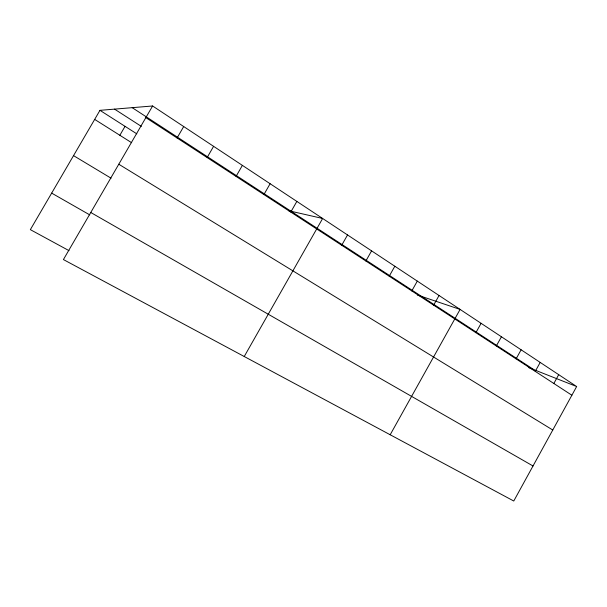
<?xml version="1.0" encoding="UTF-8"?>
<svg xmlns="http://www.w3.org/2000/svg" width="607" height="607" viewBox="0 0 607 607"><rect width="100%" height="100%" fill="white"/><g stroke="black" fill="none" stroke-linecap="round" stroke-linejoin="round"><path stroke-width="0.91" d="M576.65 386.538L513.765 501.018L63.416 259.568L152.615 105.982L576.65 386.538L528.765 367.645M535.253 371.378L540.2 362.417M553.842 383.487L558.698 374.656M516.087 358.881L521.117 349.791M475.88 332.689L481.093 323.311M496.306 345.998L501.428 336.764M390.18 434.764L460.098 309.418L417.29 294.979M411.796 290.928L417.305 281.102M433.641 305.162L439.051 295.495M389.216 276.215L394.831 266.238M365.869 260.995L371.59 250.858M341.703 245.258L347.538 234.947M290.776 212.071L296.853 201.41M244.234 356.514L322.643 218.474L288.371 210.659M263.916 194.566L270.115 183.724M236.055 176.409L242.383 165.377M207.131 157.562L213.596 146.325M177.085 137.979L183.701 126.544M119.852 135.278L125.05 126.339M152.615 105.982L99.965 110.337L30.35 229.643L69.001 250.645M90.762 212.488L533.014 465.979M51.663 193.117L89.768 214.893M73.538 155.635L111.073 178.2M118.79 164.231L552.772 430.014M94.677 119.404L131.673 142.728M99.965 110.337L136.825 133.859M114.556 109.131L141.348 126.4M132.205 107.667L533.819 369.633M145.847 117.629L571.87 395.233"/></g></svg>
